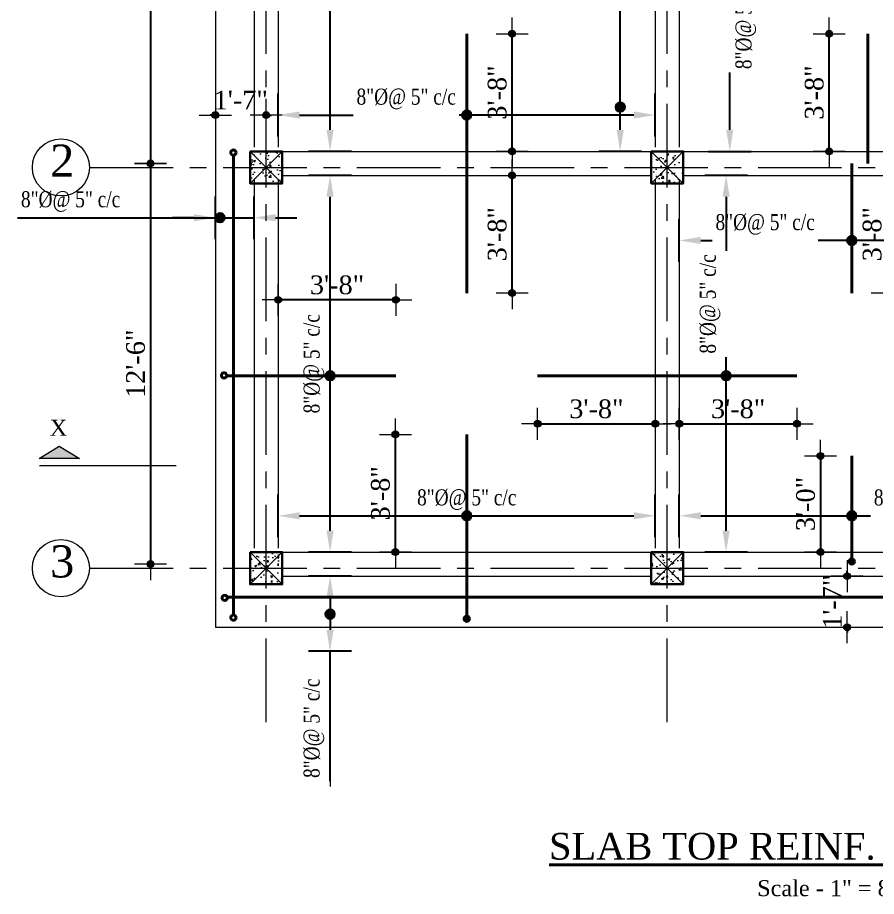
# Model space of a CAD drawing. Header units: feet. Extents: x 28652 to 66086, y -6769 to -640.
# Drawn here: x 51420.1 to 51741.3, y -2316 to -1987.3 of the extents above; entities that cross this region are included whole.
import ezdxf

# ---------------------------------------------------------------- set-up
doc = ezdxf.new("R2010")
doc.units = ezdxf.units.FT
doc.header["$LTSCALE"] = 50
doc.header["$MEASUREMENT"] = 0
doc.header["$PDMODE"] = 34
doc.linetypes.add('CENTERX2', pattern=[4, 2.5, -0.5, 0.5, -0.5])
doc.linetypes.add('DASHDOTX2', pattern=[2, 1, -0.5, 0, -0.5])
for name, color, linetype, lineweight in [('BAR', 7, 'Continuous', 40), ('DIMENSION', 142, 'Continuous', 13), ('SES-CENTRE', 8, 'DASHDOTX2', 13), ('SES-DIMENSION', 142, 'Continuous', 13), ('SES-HACTH', 8, 'Continuous', 13), ('SES-REBARS', 1, 'Continuous', 40), ('SES-SLAB OUTLINE', 4, 'Continuous', 18), ('SES-TEXT', 3, 'Continuous', 20), ('SES-TitleText', 7, 'Continuous', 40), ('SES-Wall Plan', 6, 'Continuous', 30)]:
    doc.layers.add(name, color=color, linetype=linetype, lineweight=lineweight)
doc.styles.add('1.8 str', font='times.ttf', dxfattribs={"width": 0.8, "height": 6})
doc.styles.add('7 INCH', font='times.ttf', dxfattribs={"height": 7})
doc.styles.add('SES-ARAIL', font='times.ttf', dxfattribs={"height": 6})
doc.styles.add('SES-Title Text', font='times.ttf', dxfattribs={"height": 10})
doc.dimstyles.new('1.8 str', dxfattribs={"dimscale": 0, "dimtxt": 6, "dimasz": 1, "dimexe": 2, "dimexo": 9, "dimgap": 2, "dimtad": 1, "dimdec": 0, "dimzin": 3, "dimdsep": 46, "dimlunit": 4, "dimtxsty": '1.8 str', "dimblk": 'DIM', "dimcen": 3, "dimdle": 3, "dimse1": 1, "dimse2": 1, "dimclrd": 256, "dimclre": 256, "dimclrt": 256, "dimadec": 1, "dimazin": 2, "dimtfac": 1, "dimtdec": 0, "dimtofl": 0, "dimtmove": 2, "dimatfit": 3, "dimldrblk": 'DSAFSADF', "dimfxl": 2, "dimfrac": 2, "dimtolj": 2, "dimtzin": 0, "dimarcsym": 0})
doc.dimstyles.new('7 INCH', dxfattribs={"dimscale": 0, "dimtxt": 7, "dimasz": 1, "dimexe": 2, "dimexo": 9, "dimgap": 2, "dimtad": 1, "dimdec": 0, "dimzin": 3, "dimdsep": 46, "dimlunit": 4, "dimtxsty": '7 INCH', "dimblk": 'DIM', "dimcen": 3, "dimdle": 3, "dimse1": 1, "dimse2": 1, "dimclrd": 256, "dimclre": 256, "dimclrt": 7, "dimadec": 1, "dimazin": 2, "dimtfac": 1, "dimtdec": 0, "dimtix": 1, "dimtofl": 0, "dimtmove": 2, "dimatfit": 3, "dimldrblk": 'DIM', "dimfxl": 2, "dimfrac": 2, "dimtolj": 2, "dimtzin": 0, "dimarcsym": 0})

# ---------------------------------------------------------------- blocks, each defined once
blk = doc.blocks.new('DIM')
at = {"layer": 'DIMENSION'}
h = blk.add_hatch(color=256, dxfattribs=at)
h.paths.add_polyline_path([(0, 1.28), (0, 0), (1.28, 0, 0.414214)])
h.paths.add_polyline_path([(1.28, 0), (0, 0), (0, -1.28, 0.414214)])
h.paths.add_polyline_path([(0, 0), (-1.28, 0, 0.414214), (0, -1.28)])
h.paths.add_polyline_path([(0, 1.28, 0.414214), (-1.28, 0), (0, 0)])
for p, q in [((0, 6), (0, -6)), ((-6, 0), (6, 0))]:
    blk.add_line(p, q, dxfattribs=at)
blk.add_circle((0, 0), 1.28, dxfattribs=at)
blk = doc.blocks.new('*D791')
at = {"layer": 'Defpoints', "color": 0, "linetype": 'ByBlock', "transparency": 16777216}
for p in [(51513.11, -2023.73), (51494.11, -2035.81), (51513.11, -2035.81)]:
    blk.add_point(p, dxfattribs=at)
at = {"layer": 'SES-DIMENSION', "linetype": 'ByBlock', "lineweight": -2, "transparency": 16777216}
for p, q in [((51493.11, -2023.73), (51492.11, -2023.73)), ((51514.11, -2023.73), (51515.11, -2023.73))]:
    blk.add_line(p, q, dxfattribs=at)
blk.add_blockref('DIM', (51494.11, -2023.73), dxfattribs=at)
at = {"layer": 'SES-DIMENSION', "linetype": 'ByBlock', "lineweight": -2, "transparency": 16777216, "rotation": 180}
blk.add_blockref('DIM', (51513.11, -2023.73), dxfattribs=at)
at = {"layer": 'SES-DIMENSION', "color": 7, "linetype": 'ByBlock', "transparency": 16777216, "insert": (51503.61, -2018.16), "char_height": 7, "attachment_point": 5, "style": '7 INCH'}
blk.add_mtext('\\A2;1\'-7"', dxfattribs=at)
blk = doc.blocks.new('*D792')
at = {"layer": 'Defpoints', "color": 0, "ltscale": 10, "transparency": 16777216}
for p in [(51508.61, -2062.14), (51494.11, -2121.25), (51508.61, -2121.25)]:
    blk.add_point(p, dxfattribs=at)
at = {"layer": 'SES-DIMENSION', "lineweight": -2, "ltscale": 10, "transparency": 16777216}
for p, q in [((51494.11, -2070.14), (51494.11, -2054.14)), ((51508.61, -2070.14), (51508.61, -2054.14)), ((51420.15, -2062.14), (51494.11, -2062.14)), ((51486.11, -2062.14), (51478.11, -2062.14)), ((51494.11, -2062.14), (51508.61, -2062.14)), ((51516.61, -2062.14), (51524.61, -2062.14))]:
    blk.add_line(p, q, dxfattribs=at)
at = {"layer": 'SES-DIMENSION', "ltscale": 10, "transparency": 16777216}
for points in [[(51486.11, -2060.8), (51486.11, -2063.47), (51494.11, -2062.14)], [(51516.61, -2060.8), (51516.61, -2063.47), (51508.61, -2062.14)]]:
    blk.add_solid(points, dxfattribs=at)
at = {"layer": 'SES-DIMENSION', "ltscale": 10, "transparency": 16777216, "insert": (51439.98, -2056.1), "char_height": 6, "attachment_point": 5, "style": '1.8 str'}
blk.add_mtext('\\A2;8"%%C@ 5" c/c', dxfattribs=at)
blk = doc.blocks.new('DSAFSADF')
at = {"layer": 'DIMENSION'}
blk.add_lwpolyline([(-0.5, 0, 0, 3, 0), (-5.5, 0, 0, 0, 0), (-0.5, 0, 0, 0, 0)], format="xyseb", dxfattribs=at)
blk = doc.blocks.new('*D793')
at = {"layer": 'Defpoints', "color": 0, "ltscale": 10, "transparency": 16777216}
for p in [(51583.61, -2196.2), (51537, -2224.29), (51583.61, -2224.29)]:
    blk.add_point(p, dxfattribs=at)
at = {"layer": 'SES-DIMENSION', "lineweight": -2, "ltscale": 10, "transparency": 16777216}
for p, q in [((51545, -2196.2), (51529, -2196.2)), ((51537, -2204.2), (51537, -2216.29)), ((51545, -2224.29), (51529, -2224.29)), ((51537, -2272.93), (51537, -2224.29))]:
    blk.add_line(p, q, dxfattribs=at)
at = {"layer": 'SES-DIMENSION', "ltscale": 10, "transparency": 16777216}
for points in [[(51535.67, -2204.2), (51538.34, -2204.2), (51537, -2196.2)], [(51535.67, -2216.29), (51538.34, -2216.29), (51537, -2224.29)]]:
    blk.add_solid(points, dxfattribs=at)
at = {"layer": 'SES-DIMENSION', "ltscale": 10, "transparency": 16777216, "insert": (51530.97, -2253.1), "char_height": 6, "attachment_point": 5, "rotation": 90, "style": '1.8 str'}
blk.add_mtext('\\A2;8"%%C@ 5" c/c', dxfattribs=at)
blk = doc.blocks.new('GFHF')
at = {"layer": 'BAR'}
h = blk.add_hatch(dxfattribs=at)
h.set_pattern_fill('ANSI31', color=2)
h.paths.add_polyline_path([(20798.9, -1672.63), (20794.72, -1672.63, 1)])
h.paths.add_polyline_path([(20794.72, -1672.63), (20798.9, -1672.63, 1)])
at = {"layer": 'BAR', "color": 2}
blk.add_circle((20796.81, -1672.63), 2.09, dxfattribs=at)
blk = doc.blocks.new('*D797')
at = {"layer": 'Defpoints', "color": 0, "ltscale": 10, "transparency": 16777216}
for p in [(51537, -1893.42), (51583.58, -1893.42), (51583.58, -2037.31)]:
    blk.add_point(p, dxfattribs=at)
at = {"layer": 'SES-DIMENSION', "lineweight": -2, "ltscale": 10, "transparency": 16777216}
for p, q in [((51545, -1893.42), (51529, -1893.42)), ((51537, -1901.42), (51537, -1919.88)), ((51537, -2029.31), (51537, -1959.54)), ((51545, -2037.31), (51529, -2037.31))]:
    blk.add_line(p, q, dxfattribs=at)
at = {"layer": 'SES-DIMENSION', "ltscale": 10, "transparency": 16777216}
for points in [[(51535.67, -1901.42), (51538.34, -1901.42), (51537, -1893.42)], [(51535.67, -2029.31), (51538.34, -2029.31), (51537, -2037.31)]]:
    blk.add_solid(points, dxfattribs=at)
at = {"layer": 'SES-DIMENSION', "ltscale": 10, "transparency": 16777216, "insert": (51531.01, -1939.71), "char_height": 6, "attachment_point": 5, "rotation": 90, "style": '1.8 str'}
blk.add_mtext('\\A2;8"%%C@ 5" c/c', dxfattribs=at)
blk = doc.blocks.new('*D799')
at = {"layer": 'Defpoints', "color": 0, "ltscale": 10, "transparency": 16777216}
for p in [(51645.5, -1893.42), (51692.08, -1893.42), (51692.08, -2037.31)]:
    blk.add_point(p, dxfattribs=at)
at = {"layer": 'SES-DIMENSION', "lineweight": -2, "ltscale": 10, "transparency": 16777216}
for p, q in [((51653.5, -1893.42), (51637.5, -1893.42)), ((51645.5, -1901.42), (51645.5, -1914.47)), ((51645.5, -2029.31), (51645.5, -1954.13)), ((51653.5, -2037.31), (51637.5, -2037.31))]:
    blk.add_line(p, q, dxfattribs=at)
at = {"layer": 'SES-DIMENSION', "ltscale": 10, "transparency": 16777216}
for points in [[(51644.17, -1901.42), (51646.84, -1901.42), (51645.5, -1893.42)], [(51644.17, -2029.31), (51646.84, -2029.31), (51645.5, -2037.31)]]:
    blk.add_solid(points, dxfattribs=at)
at = {"layer": 'SES-DIMENSION', "ltscale": 10, "transparency": 16777216, "insert": (51639.51, -1934.3), "char_height": 6, "attachment_point": 5, "rotation": 90, "style": '1.8 str'}
blk.add_mtext('\\A2;8"%%C@ 5" c/c', dxfattribs=at)
blk = doc.blocks.new('*D800')
at = {"layer": 'Defpoints', "color": 0, "ltscale": 10, "transparency": 16777216}
for p in [(51658.61, -2023.73), (51517.61, -2049.41), (51658.61, -2049.41)]:
    blk.add_point(p, dxfattribs=at)
at = {"layer": 'SES-DIMENSION', "lineweight": -2, "ltscale": 10, "transparency": 16777216}
for p, q in [((51517.61, -2031.73), (51517.61, -2015.73)), ((51658.61, -2031.73), (51658.61, -2015.73)), ((51525.61, -2023.73), (51545.65, -2023.73)), ((51650.61, -2023.73), (51585.31, -2023.73))]:
    blk.add_line(p, q, dxfattribs=at)
at = {"layer": 'SES-DIMENSION', "ltscale": 10, "transparency": 16777216}
for points in [[(51525.61, -2022.39), (51525.61, -2025.06), (51517.61, -2023.73)], [(51650.61, -2022.39), (51650.61, -2025.06), (51658.61, -2023.73)]]:
    blk.add_solid(points, dxfattribs=at)
at = {"layer": 'SES-DIMENSION', "ltscale": 10, "transparency": 16777216, "insert": (51565.48, -2017.73), "char_height": 6, "attachment_point": 5, "style": '1.8 str'}
blk.add_mtext('\\A2;8"%%C@ 5" c/c', dxfattribs=at)
blk = doc.blocks.new('*D801')
at = {"layer": 'Defpoints', "color": 0, "ltscale": 10, "transparency": 16777216}
for p in [(51537, -2046.31), (51583.58, -2046.31), (51583.58, -2187.2)]:
    blk.add_point(p, dxfattribs=at)
at = {"layer": 'SES-DIMENSION', "lineweight": -2, "ltscale": 10, "transparency": 16777216}
for p, q in [((51545, -2046.31), (51529, -2046.31)), ((51537, -2179.2), (51537, -2054.31)), ((51545, -2187.2), (51529, -2187.2))]:
    blk.add_line(p, q, dxfattribs=at)
at = {"layer": 'SES-DIMENSION', "ltscale": 10, "transparency": 16777216}
for points in [[(51535.67, -2054.31), (51538.34, -2054.31), (51537, -2046.31)], [(51535.67, -2179.2), (51538.34, -2179.2), (51537, -2187.2)]]:
    blk.add_solid(points, dxfattribs=at)
at = {"layer": 'SES-DIMENSION', "ltscale": 10, "transparency": 16777216, "insert": (51530.97, -2116.75), "char_height": 6, "attachment_point": 5, "rotation": 90, "style": '1.8 str'}
blk.add_mtext('\\A2;8"%%C@ 5" c/c', dxfattribs=at)
blk = doc.blocks.new('*D802')
at = {"layer": 'Defpoints', "color": 0, "ltscale": 10, "transparency": 16777216}
for p in [(51658.61, -2173.62), (51517.61, -2199.3), (51658.61, -2199.3)]:
    blk.add_point(p, dxfattribs=at)
at = {"layer": 'SES-DIMENSION', "lineweight": -2, "ltscale": 10, "transparency": 16777216}
for p, q in [((51517.61, -2181.62), (51517.61, -2165.62)), ((51658.61, -2181.62), (51658.61, -2165.62)), ((51525.61, -2173.62), (51650.61, -2173.62))]:
    blk.add_line(p, q, dxfattribs=at)
at = {"layer": 'SES-DIMENSION', "ltscale": 10, "transparency": 16777216}
for points in [[(51525.61, -2172.28), (51525.61, -2174.95), (51517.61, -2173.62)], [(51650.61, -2172.28), (51650.61, -2174.95), (51658.61, -2173.62)]]:
    blk.add_solid(points, dxfattribs=at)
at = {"layer": 'SES-DIMENSION', "ltscale": 10, "transparency": 16777216, "insert": (51588.11, -2167.59), "char_height": 6, "attachment_point": 5, "style": '1.8 str'}
blk.add_mtext('\\A2;8"%%C@ 5" c/c', dxfattribs=at)
blk = doc.blocks.new('*D803')
at = {"layer": 'Defpoints', "color": 0, "ltscale": 10, "transparency": 16777216}
for p in [(51685.11, -2046.31), (51731.69, -2046.31), (51731.69, -2187.2)]:
    blk.add_point(p, dxfattribs=at)
at = {"layer": 'SES-DIMENSION', "lineweight": -2, "ltscale": 10, "transparency": 16777216}
for p, q in [((51693.11, -2046.31), (51677.11, -2046.31)), ((51685.11, -2054.31), (51685.11, -2074.57)), ((51685.11, -2179.2), (51685.11, -2114.23)), ((51693.11, -2187.2), (51677.11, -2187.2))]:
    blk.add_line(p, q, dxfattribs=at)
at = {"layer": 'SES-DIMENSION', "ltscale": 10, "transparency": 16777216}
for points in [[(51683.78, -2054.31), (51686.44, -2054.31), (51685.11, -2046.31)], [(51683.78, -2179.2), (51686.44, -2179.2), (51685.11, -2187.2)]]:
    blk.add_solid(points, dxfattribs=at)
at = {"layer": 'SES-DIMENSION', "ltscale": 10, "transparency": 16777216, "insert": (51679.12, -2094.4), "char_height": 6, "attachment_point": 5, "rotation": 90, "style": '1.8 str'}
blk.add_mtext('\\A2;8"%%C@ 5" c/c', dxfattribs=at)
blk = doc.blocks.new('*D806')
at = {"layer": 'Defpoints', "color": 0, "ltscale": 10, "transparency": 16777216}
for p in [(51796.61, -2173.62), (51796.61, -2185.7), (51667.61, -2199.3)]:
    blk.add_point(p, dxfattribs=at)
at = {"layer": 'SES-DIMENSION', "lineweight": -2, "ltscale": 10, "transparency": 16777216}
for p, q in [((51667.61, -2181.62), (51667.61, -2165.62)), ((51796.61, -2176.7), (51796.61, -2165.62)), ((51675.61, -2173.62), (51739.11, -2173.62)), ((51788.61, -2173.62), (51778.78, -2173.62))]:
    blk.add_line(p, q, dxfattribs=at)
at = {"layer": 'SES-DIMENSION', "ltscale": 10, "transparency": 16777216}
for points in [[(51675.61, -2172.28), (51675.61, -2174.95), (51667.61, -2173.62)], [(51788.61, -2172.28), (51788.61, -2174.95), (51796.61, -2173.62)]]:
    blk.add_solid(points, dxfattribs=at)
at = {"layer": 'SES-DIMENSION', "ltscale": 10, "transparency": 16777216, "insert": (51758.94, -2167.62), "char_height": 6, "attachment_point": 5, "style": '1.8 str'}
blk.add_mtext('\\A2;8"%%C@ 5" c/c', dxfattribs=at)
blk = doc.blocks.new('*D808')
at = {"layer": 'Defpoints', "color": 0, "ltscale": 10, "transparency": 16777216}
for p in [(51796.61, -2070.64), (51796.61, -2082.72), (51667.61, -2096.32)]:
    blk.add_point(p, dxfattribs=at)
at = {"layer": 'SES-DIMENSION', "lineweight": -2, "ltscale": 10, "transparency": 16777216}
for p, q in [((51667.61, -2078.64), (51667.61, -2062.64)), ((51796.61, -2073.72), (51796.61, -2062.64)), ((51675.61, -2070.64), (51679.88, -2070.64)), ((51788.61, -2070.64), (51719.54, -2070.64))]:
    blk.add_line(p, q, dxfattribs=at)
at = {"layer": 'SES-DIMENSION', "ltscale": 10, "transparency": 16777216}
for points in [[(51675.61, -2069.31), (51675.61, -2071.97), (51667.61, -2070.64)], [(51788.61, -2069.31), (51788.61, -2071.97), (51796.61, -2070.64)]]:
    blk.add_solid(points, dxfattribs=at)
at = {"layer": 'SES-DIMENSION', "ltscale": 10, "transparency": 16777216, "insert": (51699.71, -2064.65), "char_height": 6, "attachment_point": 5, "style": '1.8 str'}
blk.add_mtext('\\A2;8"%%C@ 5" c/c', dxfattribs=at)
blk = doc.blocks.new('*D811')
at = {"layer": 'Defpoints', "color": 0, "ltscale": 10, "transparency": 16777216}
for p in [(51639.9, -1893.42), (51686.48, -1893.42), (51639.9, -2037.31)]:
    blk.add_point(p, dxfattribs=at)
at = {"layer": 'SES-DIMENSION', "lineweight": -2, "ltscale": 10, "transparency": 16777216}
for p, q in [((51678.48, -1893.42), (51694.48, -1893.42)), ((51686.48, -1901.42), (51686.48, -1968.16)), ((51686.48, -2029.31), (51686.48, -2007.82)), ((51678.48, -2037.31), (51694.48, -2037.31))]:
    blk.add_line(p, q, dxfattribs=at)
at = {"layer": 'SES-DIMENSION', "ltscale": 10, "transparency": 16777216}
for points in [[(51685.15, -1901.42), (51687.82, -1901.42), (51686.48, -1893.42)], [(51685.15, -2029.31), (51687.82, -2029.31), (51686.48, -2037.31)]]:
    blk.add_solid(points, dxfattribs=at)
at = {"layer": 'SES-DIMENSION', "ltscale": 10, "transparency": 16777216, "insert": (51692.48, -1987.99), "char_height": 6, "attachment_point": 5, "rotation": 90, "style": '1.8 str'}
blk.add_mtext('\\A2;8"%%C@ 5" c/c', dxfattribs=at)
blk = doc.blocks.new('*D835')
at = {"layer": 'Defpoints', "color": 0, "linetype": 'ByBlock', "transparency": 16777216}
for p in [(51561.43, -2143.2), (51561.43, -2143.2), (51588.11, -2187.2)]:
    blk.add_point(p, dxfattribs=at)
at = {"layer": 'SES-DIMENSION', "linetype": 'ByBlock', "lineweight": -2, "transparency": 16777216}
blk.add_line((51561.43, -2186.2), (51561.43, -2144.2), dxfattribs=at)
for p, rotation in [((51561.43, -2143.2), 90), ((51561.43, -2187.2), 270)]:
    blk.add_blockref('DIM', p, dxfattribs=dict(at, rotation=rotation))
at = {"layer": 'SES-DIMENSION', "color": 7, "linetype": 'ByBlock', "transparency": 16777216, "insert": (51555.87, -2165.2), "char_height": 7, "attachment_point": 5, "rotation": 90, "style": '7 INCH'}
blk.add_mtext('\\A2;3\'-8"', dxfattribs=at)
blk = doc.blocks.new('*D836')
at = {"layer": 'Defpoints', "color": 0, "linetype": 'ByBlock', "transparency": 16777216}
for p in [(51614.61, -2121.25), (51658.61, -2121.25), (51658.61, -2139.21)]:
    blk.add_point(p, dxfattribs=at)
at = {"layer": 'SES-DIMENSION', "linetype": 'ByBlock', "lineweight": -2, "transparency": 16777216}
blk.add_line((51615.61, -2139.21), (51657.61, -2139.21), dxfattribs=at)
at = {"layer": 'SES-DIMENSION', "linetype": 'ByBlock', "lineweight": -2, "transparency": 16777216, "rotation": 180}
blk.add_blockref('DIM', (51614.61, -2139.21), dxfattribs=at)
at = {"layer": 'SES-DIMENSION', "linetype": 'ByBlock', "lineweight": -2, "transparency": 16777216}
blk.add_blockref('DIM', (51658.61, -2139.21), dxfattribs=at)
at = {"layer": 'SES-DIMENSION', "color": 7, "linetype": 'ByBlock', "transparency": 16777216, "insert": (51636.61, -2133.65), "char_height": 7, "attachment_point": 5, "style": '7 INCH'}
blk.add_mtext('\\A2;3\'-8"', dxfattribs=at)
blk = doc.blocks.new('*D837')
at = {"layer": 'Defpoints', "color": 0, "linetype": 'ByBlock', "transparency": 16777216}
for p in [(51517.61, -2092.85), (51517.61, -2121.25), (51561.61, -2121.25)]:
    blk.add_point(p, dxfattribs=at)
at = {"layer": 'SES-DIMENSION', "linetype": 'ByBlock', "lineweight": -2, "transparency": 16777216}
blk.add_line((51560.61, -2092.85), (51518.61, -2092.85), dxfattribs=at)
at = {"layer": 'SES-DIMENSION', "linetype": 'ByBlock', "lineweight": -2, "transparency": 16777216, "rotation": 180}
blk.add_blockref('DIM', (51517.61, -2092.85), dxfattribs=at)
at = {"layer": 'SES-DIMENSION', "linetype": 'ByBlock', "lineweight": -2, "transparency": 16777216}
blk.add_blockref('DIM', (51561.61, -2092.85), dxfattribs=at)
at = {"layer": 'SES-DIMENSION', "color": 7, "linetype": 'ByBlock', "transparency": 16777216, "insert": (51539.61, -2087.29), "char_height": 7, "attachment_point": 5, "style": '7 INCH'}
blk.add_mtext('\\A2;3\'-8"', dxfattribs=at)
blk = doc.blocks.new('*D838')
at = {"layer": 'Defpoints', "color": 0, "linetype": 'ByBlock', "transparency": 16777216}
for p in [(51588.11, -2046.31), (51605.08, -2046.31), (51588.11, -2090.31)]:
    blk.add_point(p, dxfattribs=at)
at = {"layer": 'SES-DIMENSION', "linetype": 'ByBlock', "lineweight": -2, "transparency": 16777216}
blk.add_line((51605.08, -2089.31), (51605.08, -2047.31), dxfattribs=at)
for p, rotation in [((51605.08, -2046.31), 90), ((51605.08, -2090.31), 270)]:
    blk.add_blockref('DIM', p, dxfattribs=dict(at, rotation=rotation))
at = {"layer": 'SES-DIMENSION', "color": 7, "linetype": 'ByBlock', "transparency": 16777216, "insert": (51599.52, -2068.31), "char_height": 7, "attachment_point": 5, "rotation": 90, "style": '7 INCH'}
blk.add_mtext('\\A2;3\'-8"', dxfattribs=at)
blk = doc.blocks.new('*D839')
at = {"layer": 'Defpoints', "color": 0, "linetype": 'ByBlock', "transparency": 16777216}
for p in [(51588.11, -1993.31), (51605.08, -1993.31), (51588.11, -2037.31)]:
    blk.add_point(p, dxfattribs=at)
at = {"layer": 'SES-DIMENSION', "linetype": 'ByBlock', "lineweight": -2, "transparency": 16777216}
blk.add_line((51605.08, -2036.31), (51605.08, -1994.31), dxfattribs=at)
for p, rotation in [((51605.08, -1993.31), 90), ((51605.08, -2037.31), 270)]:
    blk.add_blockref('DIM', p, dxfattribs=dict(at, rotation=rotation))
at = {"layer": 'SES-DIMENSION', "color": 7, "linetype": 'ByBlock', "transparency": 16777216, "insert": (51599.52, -2015.31), "char_height": 7, "attachment_point": 5, "rotation": 90, "style": '7 INCH'}
blk.add_mtext('\\A2;3\'-8"', dxfattribs=at)
blk = doc.blocks.new('*D843')
at = {"layer": 'Defpoints', "color": 0, "linetype": 'ByBlock', "transparency": 16777216}
for p in [(51731.69, -2046.31), (51745.3, -2046.31), (51732.11, -2090.31)]:
    blk.add_point(p, dxfattribs=at)
at = {"layer": 'SES-DIMENSION', "linetype": 'ByBlock', "lineweight": -2, "transparency": 16777216}
blk.add_line((51745.3, -2089.31), (51745.3, -2047.31), dxfattribs=at)
for p, rotation in [((51745.3, -2046.31), 90), ((51745.3, -2090.31), 270)]:
    blk.add_blockref('DIM', p, dxfattribs=dict(at, rotation=rotation))
at = {"layer": 'SES-DIMENSION', "color": 7, "linetype": 'ByBlock', "transparency": 16777216, "insert": (51739.74, -2068.31), "char_height": 7, "attachment_point": 5, "rotation": 90, "style": '7 INCH'}
blk.add_mtext('\\A2;3\'-8"', dxfattribs=at)
blk = doc.blocks.new('*D844')
at = {"layer": 'Defpoints', "color": 0, "linetype": 'ByBlock', "transparency": 16777216}
for p in [(51667.61, -2121.25), (51711.61, -2121.25), (51711.61, -2139.21)]:
    blk.add_point(p, dxfattribs=at)
at = {"layer": 'SES-DIMENSION', "linetype": 'ByBlock', "lineweight": -2, "transparency": 16777216}
blk.add_line((51668.61, -2139.21), (51710.61, -2139.21), dxfattribs=at)
at = {"layer": 'SES-DIMENSION', "linetype": 'ByBlock', "lineweight": -2, "transparency": 16777216, "rotation": 180}
blk.add_blockref('DIM', (51667.61, -2139.21), dxfattribs=at)
at = {"layer": 'SES-DIMENSION', "linetype": 'ByBlock', "lineweight": -2, "transparency": 16777216}
blk.add_blockref('DIM', (51711.61, -2139.21), dxfattribs=at)
at = {"layer": 'SES-DIMENSION', "color": 7, "linetype": 'ByBlock', "transparency": 16777216, "insert": (51689.61, -2133.65), "char_height": 7, "attachment_point": 5, "style": '7 INCH'}
blk.add_mtext('\\A2;3\'-8"', dxfattribs=at)
blk = doc.blocks.new('*D845')
at = {"layer": 'Defpoints', "color": 0, "linetype": 'ByBlock', "transparency": 16777216}
for p in [(51732.11, -2151.2), (51720.4, -2187.2), (51731.69, -2187.2)]:
    blk.add_point(p, dxfattribs=at)
at = {"layer": 'SES-DIMENSION', "linetype": 'ByBlock', "lineweight": -2, "transparency": 16777216}
blk.add_line((51720.4, -2152.2), (51720.4, -2186.2), dxfattribs=at)
for p, rotation in [((51720.4, -2151.2), 90), ((51720.4, -2187.2), 270)]:
    blk.add_blockref('DIM', p, dxfattribs=dict(at, rotation=rotation))
at = {"layer": 'SES-DIMENSION', "color": 7, "linetype": 'ByBlock', "transparency": 16777216, "insert": (51714.84, -2169.2), "char_height": 7, "attachment_point": 5, "rotation": 90, "style": '7 INCH'}
blk.add_mtext('\\A2;3\'-0"', dxfattribs=at)
blk = doc.blocks.new('*D851')
at = {"layer": 'Defpoints', "color": 0, "linetype": 'ByBlock', "transparency": 16777216}
for p in [(51723.65, -1993.31), (51738.11, -1993.31), (51738.11, -2037.31)]:
    blk.add_point(p, dxfattribs=at)
at = {"layer": 'SES-DIMENSION', "linetype": 'ByBlock', "lineweight": -2, "transparency": 16777216}
blk.add_line((51723.65, -2036.31), (51723.65, -1994.31), dxfattribs=at)
for p, rotation in [((51723.65, -1993.31), 90), ((51723.65, -2037.31), 270)]:
    blk.add_blockref('DIM', p, dxfattribs=dict(at, rotation=rotation))
at = {"layer": 'SES-DIMENSION', "color": 7, "linetype": 'ByBlock', "transparency": 16777216, "insert": (51718.09, -2015.31), "char_height": 7, "attachment_point": 5, "rotation": 90, "style": '7 INCH'}
blk.add_mtext('\\A2;3\'-8"', dxfattribs=at)
blk = doc.blocks.new('*D859')
at = {"layer": 'Defpoints', "color": 0, "linetype": 'ByBlock', "transparency": 16777216}
for p in [(51951.11, -1888.92), (51469.85, -2041.81), (51951.11, -2041.81)]:
    blk.add_point(p, dxfattribs=at)
at = {"layer": 'SES-DIMENSION', "linetype": 'ByBlock', "lineweight": -2, "transparency": 16777216}
blk.add_line((51469.85, -1889.92), (51469.85, -2040.81), dxfattribs=at)
for p, rotation in [((51469.85, -1888.92), 90), ((51469.85, -2041.81), 270)]:
    blk.add_blockref('DIM', p, dxfattribs=dict(at, rotation=rotation))
at = {"layer": 'SES-DIMENSION', "color": 7, "linetype": 'ByBlock', "transparency": 16777216, "insert": (51464.28, -1965.36), "char_height": 7, "attachment_point": 5, "rotation": 90, "style": '7 INCH'}
blk.add_mtext('\\A2;12\'-9"', dxfattribs=at)
blk = doc.blocks.new('*D860')
at = {"layer": 'Defpoints', "color": 0, "linetype": 'ByBlock', "transparency": 16777216}
for p in [(51951.11, -2041.81), (51469.85, -2191.7), (51507.11, -2191.7)]:
    blk.add_point(p, dxfattribs=at)
at = {"layer": 'SES-DIMENSION', "linetype": 'ByBlock', "lineweight": -2, "transparency": 16777216}
blk.add_line((51469.85, -2042.81), (51469.85, -2190.7), dxfattribs=at)
for p, rotation in [((51469.85, -2041.81), 90), ((51469.85, -2191.7), 270)]:
    blk.add_blockref('DIM', p, dxfattribs=dict(at, rotation=rotation))
at = {"layer": 'SES-DIMENSION', "color": 7, "linetype": 'ByBlock', "transparency": 16777216, "insert": (51464.29, -2116.75), "char_height": 7, "attachment_point": 5, "rotation": 90, "style": '7 INCH'}
blk.add_mtext('\\A2;12\'-6"', dxfattribs=at)
blk = doc.blocks.new('*D861')
at = {"layer": 'Defpoints', "color": 0, "linetype": 'ByBlock', "transparency": 16777216}
for p in [(51724.27, -2196.2), (51724.27, -2215.29), (51730.36, -2215.29)]:
    blk.add_point(p, dxfattribs=at)
at = {"layer": 'SES-DIMENSION', "linetype": 'ByBlock', "lineweight": -2, "transparency": 16777216}
for p, q in [((51730.36, -2195.2), (51730.36, -2194.2)), ((51730.36, -2216.29), (51730.36, -2217.29))]:
    blk.add_line(p, q, dxfattribs=at)
for p, rotation in [((51730.36, -2196.2), 270), ((51730.36, -2215.29), 90)]:
    blk.add_blockref('DIM', p, dxfattribs=dict(at, rotation=rotation))
at = {"layer": 'SES-DIMENSION', "color": 7, "linetype": 'ByBlock', "transparency": 16777216, "insert": (51724.79, -2205.74), "char_height": 7, "attachment_point": 5, "rotation": 90, "style": '7 INCH'}
blk.add_mtext('\\A2;1\'-7"', dxfattribs=at)
blk = doc.blocks.new('c11')
at = {"layer": 'SES-HACTH', "linetype": 'ByBlock'}
h = blk.add_hatch(dxfattribs=at)
h.set_pattern_fill('AR-CONC', color=256)
h.set_pattern_definition([(50, (-20422.33, 19414.4167), (7.1726018, -0.6275213), [0.75, -8.25]), (355, (-20422.33, 19414.417), (-1.3875133, 7.5219213), [0.6, -6.6]), (100.451444, (-20421.732, 19414.3644), (5.7850885, 6.8943999), [0.637402, -7.0114211]), (46.1842, (-20422.33, 19416.417), (10.6724133, -1.6551928), [1.125, -12.375]), (96.635635, (-20421.441, 19416.279), (9.3466195, 9.741186), [0.9561034, -10.5171376]), (351.184164, (-20422.33, 19416.417), (9.3466195, 9.741186), [0.9, -9.9]), (21, (-20421.33, 19415.9167), (5.9690705, -4.0261889), [0.75, -8.25]), (326, (-20421.33, 19415.917), (2.4331533, 7.2515005), [0.6, -6.6]), (71.451445, (-20420.8325, 19415.581), (8.4022238, 3.2253115), [0.6374019, -7.0114211]), (37.5, (-20422.33, 19414.4167), (0.12159855, 3.32893854), [0, -6.52, 0, -6.7, 0, -6.625]), (7.5, (-20422.33, 19414.4167), (2.63069537, 3.9441171), [0, -3.82, 0, -6.37, 0, -2.525]), (327.5, (-20424.56, 19414.4167), (5.33822436, -0.22554872), [0, -2.5, 0, -7.8, 0, -10.35]), (317.5, (-20425.56, 19414.4167), (5.8318617, 1.0010498), [0, -3.25, 0, -5.18, 0, -7.35])])
h.paths.add_polyline_path([(-6, 6), (-6, -6), (6, -6), (6, 6)])
for p, q in [((-6, 6), (6, -6)), ((6, 6), (-6, -6))]:
    blk.add_line(p, q, dxfattribs=at)
at = {"layer": 'SES-Wall Plan', "linetype": 'ByBlock'}
blk.add_lwpolyline([(-6, 6), (6, 6), (6, -6), (-6, -6)], close=True, dxfattribs=at)

msp = doc.modelspace()

# ---------------------------------------------------------------- hatches: boundary and pattern name
at = {"layer": 'SES-TEXT'}
msp.add_hatch(color=256, dxfattribs=at).paths.add_polyline_path([(51428.25, -2152.24), (51443.25, -2152.24), (51435.75, -2147.62)])

# ---------------------------------------------------------------- linework, layer by layer
at = {"layer": 'SES-CENTRE', "color": 8, "linetype": 'CENTERX2', "ltscale": 0.25}
for p, q in [((51513.11, -2250.81), (51513.11, -1836.42)), ((51663.11, -2250.81), (51663.11, -1836.42)), ((51447.05, -2043.31), (52014.07, -2043.31)), ((51447.05, -2193.2), (52014.07, -2193.2))]:
    msp.add_line(p, q, dxfattribs=at)
at = {"layer": 'SES-DIMENSION', "ltscale": 10}
msp.add_line((51428.35, -2154.78), (51479.43, -2154.78), dxfattribs=at)
msp.add_lwpolyline([(51537, -2224.29), (51537, -2274.85)], dxfattribs=at)
at = {"layer": 'SES-DIMENSION'}
for centre in [(51436.37, -2043.31), (51436.37, -2193.2)]:
    msp.add_circle(centre, 10.68, dxfattribs=at)
at = {"layer": 'SES-REBARS', "linetype": 'ByBlock'}
for points in [[(51588.11, -2041.81), (51588.11, -1993.31)], [(51738.11, -2041.81), (51738.11, -1993.31)], [(51500.86, -2038.77), (51500.86, -2210.7)], [(51588.11, -2041.81), (51588.11, -2090.31)], [(51732.11, -2041.81), (51732.11, -2090.31)], [(51498.33, -2121.25), (51561.61, -2121.25)], [(51711.61, -2121.25), (51614.61, -2121.25)], [(51588.11, -2213.09), (51588.11, -2143.2)], [(51732.11, -2191.7), (51732.11, -2151.2)], [(51498.8, -2204), (51976.41, -2204)]]:
    msp.add_lwpolyline(points, dxfattribs=at)
for centre in [(51500.86, -2037.78), (51497.35, -2121.12), (51732.11, -2190.71), (51497.62, -2204.31), (51500.86, -2211.69), (51588.11, -2212.13)]:
    msp.add_circle(centre, 0.992, dxfattribs=at)
at = {"layer": 'SES-SLAB OUTLINE', "linetype": 'ByBlock'}
for p, q in [((51494.11, -1884.42), (51494.11, -2215.29)), ((51494.11, -2215.29), (51660.11, -2215.29))]:
    msp.add_line(p, q, dxfattribs=at)
at = {"layer": 'SES-SLAB OUTLINE'}
for p, q in [((51508.61, -1894.92), (51508.61, -2035.81)), ((51517.61, -1894.92), (51517.61, -2035.81)), ((51658.61, -1894.92), (51658.61, -2035.81)), ((51667.61, -1894.92), (51667.61, -2035.81)), ((51519.11, -2037.31), (51657.11, -2037.31)), ((51669.11, -2037.31), (51805.61, -2037.31)), ((51519.11, -2046.31), (51657.11, -2046.31)), ((51669.11, -2046.31), (51805.61, -2046.31)), ((51508.61, -2047.81), (51508.61, -2185.7)), ((51517.61, -2047.81), (51517.61, -2185.7)), ((51658.61, -2047.81), (51658.61, -2185.7)), ((51667.61, -2047.81), (51667.61, -2185.7)), ((51519.11, -2187.2), (51657.11, -2187.2)), ((51669.11, -2187.2), (51805.61, -2187.2)), ((51519.11, -2196.2), (51657.11, -2196.2)), ((51669.11, -2196.2), (51805.61, -2196.2))]:
    msp.add_line(p, q, dxfattribs=at)
at = {"layer": 'SES-SLAB OUTLINE', "linetype": 'ByBlock'}
msp.add_lwpolyline([(51660.11, -2215.29), (51981.11, -2215.29), (51981.11, -2196.2)], dxfattribs=at)
at = {"layer": 'SES-TEXT'}
msp.add_lwpolyline([(51443.25, -2152.24), (51428.25, -2152.24), (51435.75, -2147.62), (51443.25, -2152.24)], dxfattribs=at)

# ---------------------------------------------------------------- block references
at = {"layer": 'SES-HACTH', "xscale": 0.75, "yscale": 0.75, "zscale": 0.75, "rotation": 90}
for p in [(50391.03, -17618.35), (50333.63, -17621.33), (50241.38, -17659.74), (50477.63, -17668.25), (50282.53, -17718.86), (50430.63, -17718.86), (50333.63, -17771.22), (50477.63, -17771.22), (50282.53, -17808.02)]:
    msp.add_blockref('GFHF', p, dxfattribs=at)
at = {"layer": 'SES-REBARS', "linetype": 'ByBlock'}
for p in [(51513.11, -2043.31), (51663.11, -2043.31), (51513.11, -2193.2), (51663.11, -2193.2)]:
    msp.add_blockref('c11', p, dxfattribs=at)

# ---------------------------------------------------------------- texts
at = {"layer": 'SES-TEXT', "style": 'SES-ARAIL'}
msp.add_text('X', height=6, dxfattribs=at).set_placement((51432.17, -2143.71))
at = {"layer": 'SES-TEXT', "lineweight": 30, "char_height": 12, "width": 17.5966, "attachment_point": 2, "style": 'SES-ARAIL'}
for s, insert in [('2', (51436.83, -2034.77)), ('3', (51436.83, -2184.67))]:
    msp.add_mtext(s, dxfattribs=dict(at, insert=insert))
at = {"layer": 'SES-TitleText', "ltscale": 10, "style": 'SES-ARAIL'}
msp.add_text('Scale - 1" = 8\'-0"', height=6, dxfattribs=at).set_placement((51696.73, -2315.89))
at = {"layer": 'SES-TitleText', "insert": (51618.9, -2292.2), "char_height": 10, "width": 289.6719, "attachment_point": 1, "style": 'SES-Title Text'}
msp.add_mtext('{\\LSLAB TOP REINF. PLAN (TYPICAL)}', dxfattribs=at)

# ---------------------------------------------------------------- dimensions: what is measured, and where the dimension line sits
at = {"layer": 'SES-DIMENSION', "linetype": 'ByBlock'}
for base, p1, p2, picture, middle in [((51469.85, -2041.81), (51951.11, -1888.92), (51951.11, -2041.81), '*D859', (51464.28, -1965.36)), ((51605.08, -1993.31), (51588.11, -2037.31), (51588.11, -1993.31), '*D839', (51599.52, -2015.31)), ((51723.65, -1993.31), (51738.11, -2037.31), (51738.11, -1993.31), '*D851', (51718.09, -2015.31)), ((51469.85, -2191.7), (51951.11, -2041.81), (51507.11, -2191.7), '*D860', (51464.29, -2116.75)), ((51605.08, -2046.31), (51588.11, -2090.31), (51588.11, -2046.31), '*D838', (51599.52, -2068.31)), ((51745.3, -2046.31), (51732.11, -2090.31), (51731.69, -2046.31), '*D843', (51739.74, -2068.31)), ((51561.43, -2143.2), (51588.11, -2187.2), (51561.43, -2143.2), '*D835', (51555.87, -2165.2)), ((51720.4, -2187.2), (51732.11, -2151.2), (51731.69, -2187.2), '*D845', (51714.84, -2169.2)), ((51730.36, -2215.29), (51724.27, -2196.2), (51724.27, -2215.29), '*D861', (51724.79, -2205.74))]:
    dim = msp.add_linear_dim(base=base, p1=p1, p2=p2, angle=90, dimstyle='7 INCH', override={"dimscale": 1}, dxfattribs=at)
    dim.commit()
    dim.dimension.update_dxf_attribs({"geometry": picture, "text_midpoint": middle})
at = {"layer": 'SES-DIMENSION', "ltscale": 10}
for base, p1, p2, override, picture, middle in [((51537, -1893.42), (51583.58, -2037.31), (51583.58, -1893.42), {"dimscale": 1, "dimasz": 8, "dimexe": 8, "dimsah": 1, "dimdle": 8, "dimse1": 0, "dimse2": 0, "dimfxl": 8, "dimfxlon": 1}, '*D797', (51531.01, -1939.71)), ((51645.5, -1893.42), (51692.08, -2037.31), (51692.08, -1893.42), {"dimscale": 1, "dimasz": 8, "dimexe": 8, "dimsah": 1, "dimdle": 8, "dimse1": 0, "dimse2": 0, "dimfxl": 8, "dimfxlon": 1}, '*D799', (51639.51, -1934.3)), ((51686.48, -1893.42), (51639.9, -2037.31), (51639.9, -1893.42), {"dimscale": 1, "dimasz": 8, "dimexe": 8, "dimsah": 1, "dimdle": 8, "dimse1": 0, "dimse2": 0, "dimfxl": 8, "dimfxlon": 1}, '*D811', (51692.48, -1987.99)), ((51685.11, -2046.31), (51731.69, -2187.2), (51731.69, -2046.31), {"dimscale": 1, "dimasz": 8, "dimexe": 8, "dimsah": 1, "dimdle": 8, "dimse1": 0, "dimse2": 0, "dimfxl": 8, "dimfxlon": 1}, '*D803', (51679.12, -2094.4)), ((51537, -2224.29), (51583.61, -2196.2), (51583.61, -2224.29), {"dimscale": 1, "dimasz": 8, "dimexe": 8, "dimsah": 1, "dimdle": 8, "dimse1": 0, "dimse2": 0, "dimtmove": 1, "dimfxl": 8, "dimfxlon": 1}, '*D793', (51537, -2253.1))]:
    dim = msp.add_linear_dim(base=base, p1=p1, p2=p2, angle=90, text='8"%%C@ 5" c/c', dimstyle='1.8 str', override=override, dxfattribs=at)
    dim.commit()
    dim.dimension.update_dxf_attribs({"geometry": picture, "text_midpoint": middle, "dimtype": 160})
for base, p1, p2, override, picture, middle in [((51658.61, -2023.73), (51517.61, -2049.41), (51658.61, -2049.41), {"dimscale": 1, "dimasz": 8, "dimexe": 8, "dimsah": 1, "dimdle": 8, "dimse1": 0, "dimse2": 0, "dimfxl": 8, "dimfxlon": 1}, '*D800', (51565.48, -2017.73)), ((51508.61, -2062.14), (51494.11, -2121.25), (51508.61, -2121.25), {"dimscale": 1, "dimasz": 8, "dimexe": 8, "dimsah": 1, "dimdle": 8, "dimse1": 0, "dimse2": 0, "dimtmove": 1, "dimfxl": 8, "dimfxlon": 1}, '*D792', (51439.98, -2070.87)), ((51796.61, -2070.64), (51667.61, -2096.32), (51796.61, -2082.72), {"dimscale": 1, "dimasz": 8, "dimexe": 8, "dimsah": 1, "dimdle": 8, "dimse1": 0, "dimse2": 0, "dimfxl": 8, "dimfxlon": 1}, '*D808', (51699.71, -2064.65)), ((51796.61, -2173.62), (51667.61, -2199.3), (51796.61, -2185.7), {"dimscale": 1, "dimasz": 8, "dimexe": 8, "dimsah": 1, "dimdle": 8, "dimse1": 0, "dimse2": 0, "dimfxl": 8, "dimfxlon": 1}, '*D806', (51758.94, -2167.62))]:
    dim = msp.add_linear_dim(base=base, p1=p1, p2=p2, text='8"%%C@ 5" c/c', dimstyle='1.8 str', override=override, dxfattribs=at)
    dim.commit()
    dim.dimension.update_dxf_attribs({"geometry": picture, "text_midpoint": middle, "dimtype": 160})
at = {"layer": 'SES-DIMENSION', "linetype": 'ByBlock'}
for base, p1, p2, picture, middle in [((51513.11, -2023.73), (51494.11, -2035.81), (51513.11, -2035.81), '*D791', (51503.61, -2018.16)), ((51517.61, -2092.85), (51561.61, -2121.25), (51517.61, -2121.25), '*D837', (51539.61, -2087.29)), ((51658.61, -2139.21), (51614.61, -2121.25), (51658.61, -2121.25), '*D836', (51636.61, -2133.65)), ((51711.61, -2139.21), (51667.61, -2121.25), (51711.61, -2121.25), '*D844', (51689.61, -2133.65))]:
    dim = msp.add_linear_dim(base=base, p1=p1, p2=p2, dimstyle='7 INCH', override={"dimscale": 1}, dxfattribs=at)
    dim.commit()
    dim.dimension.update_dxf_attribs({"geometry": picture, "text_midpoint": middle})
at = {"layer": 'SES-DIMENSION', "ltscale": 10}
dim = msp.add_linear_dim(base=(51537, -2046.31), p1=(51583.58, -2187.2), p2=(51583.58, -2046.31), angle=90, text='8"%%C@ 5" c/c', dimstyle='1.8 str', override={"dimscale": 1, "dimasz": 8, "dimexe": 8, "dimsah": 1, "dimdle": 8, "dimse1": 0, "dimse2": 0, "dimfxl": 8, "dimfxlon": 1}, dxfattribs=at)
dim.commit()
dim.dimension.update_dxf_attribs({"geometry": '*D801', "text_midpoint": (51530.97, -2116.75)})
dim = msp.add_linear_dim(base=(51658.61, -2173.62), p1=(51517.61, -2199.3), p2=(51658.61, -2199.3), text='8"%%C@ 5" c/c', dimstyle='1.8 str', override={"dimscale": 1, "dimasz": 8, "dimexe": 8, "dimsah": 1, "dimdle": 8, "dimse1": 0, "dimse2": 0, "dimfxl": 8, "dimfxlon": 1}, dxfattribs=at)
dim.commit()
dim.dimension.update_dxf_attribs({"geometry": '*D802', "text_midpoint": (51588.11, -2167.59)})

doc.saveas('drawing.dxf')
